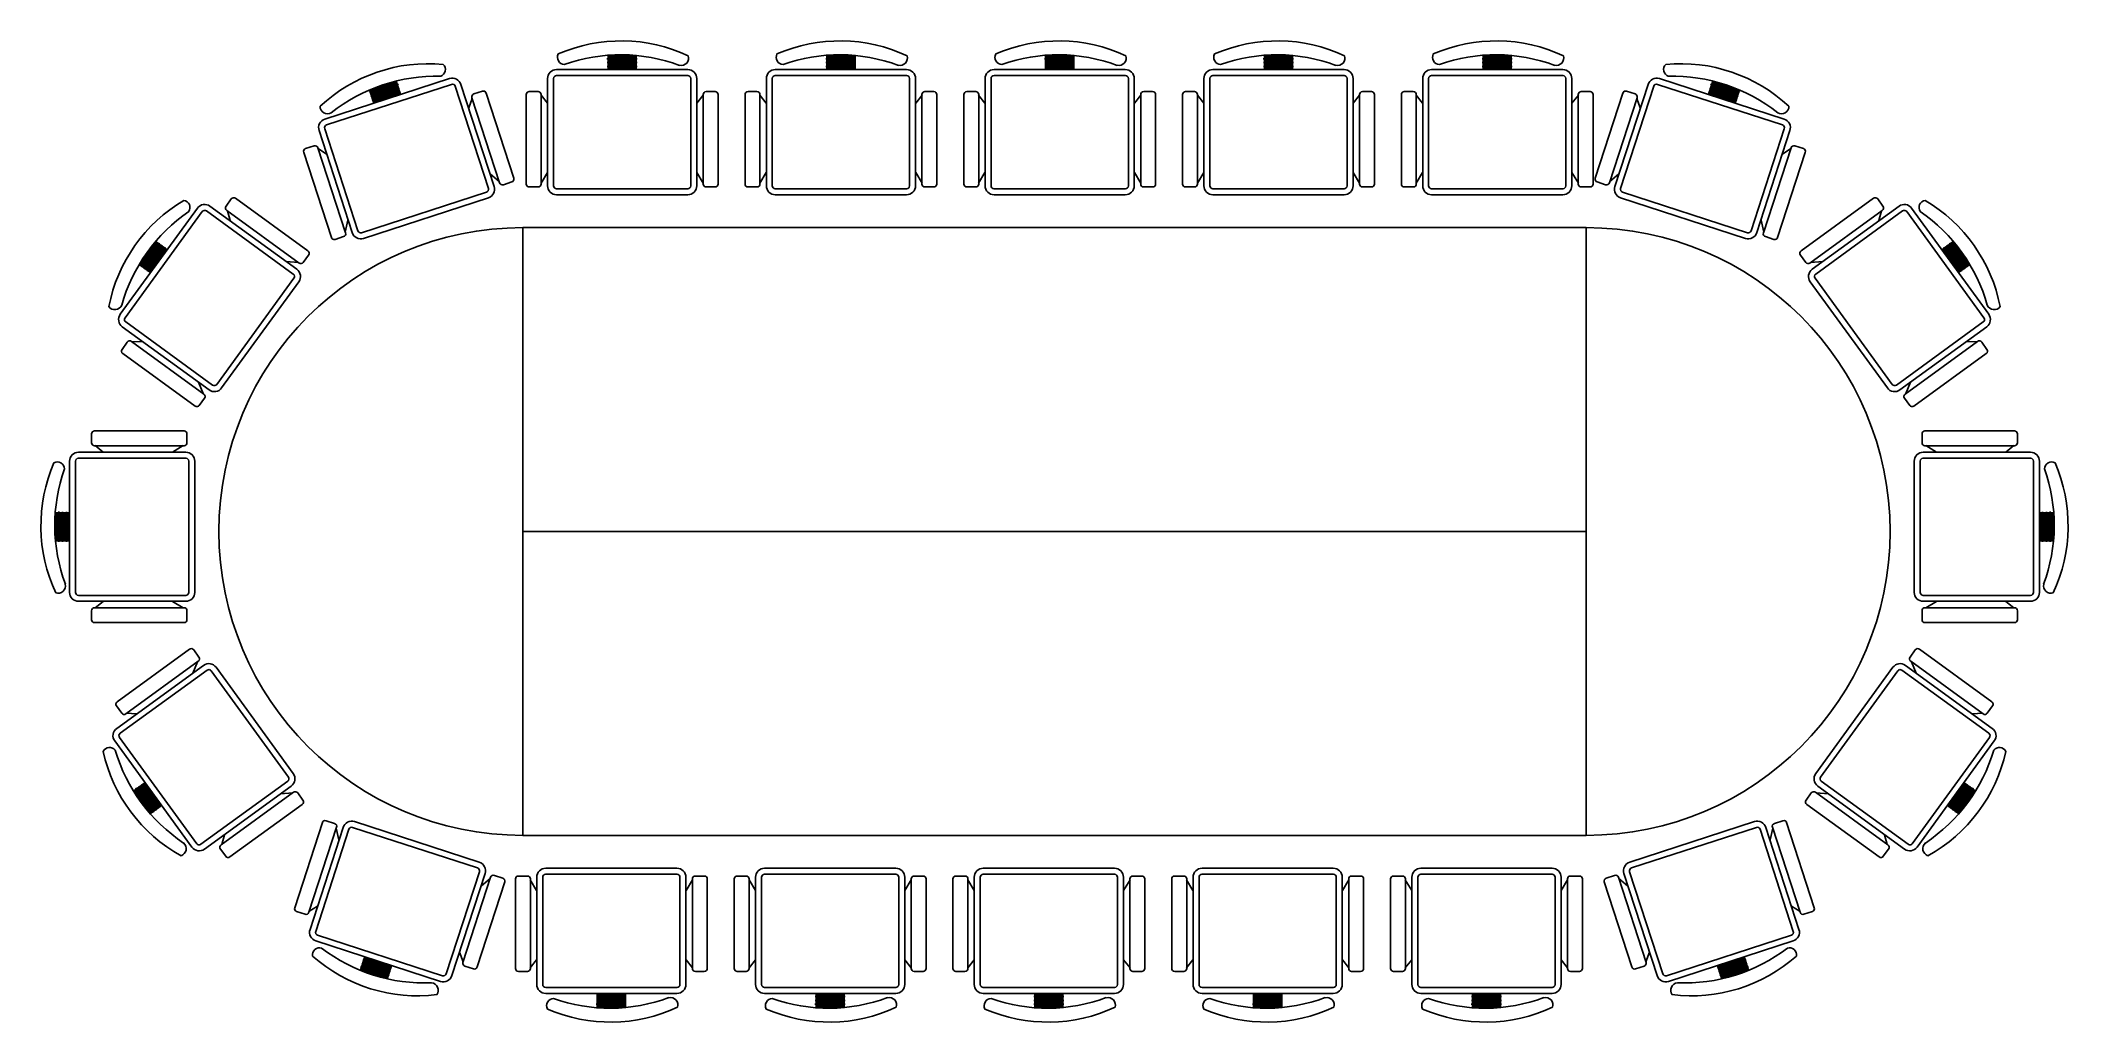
# Model space of a CAD drawing. Extents: x -3337 to 3337, y -1616 to 1616.
import ezdxf

# ---------------------------------------------------------------- set-up
doc = ezdxf.new("R2010")
doc.units = 0
doc.header["$LTSCALE"] = 20
doc.header["$MEASUREMENT"] = 0
for name, color, linetype in [('F', 5, 'CONTINUOUS'), ('FEN', 3, 'CONTINUOUS'), ('LL', 40, 'CONTINUOUS')]:
    doc.layers.add(name, color=color, linetype=linetype)

msp = doc.modelspace()

# ---------------------------------------------------------------- linework, layer by layer
at = {"layer": 'F'}
for p, q in [((1750, 1000), (-1750, 1000)), ((-1750, -1000), (-1750, 1000)), ((1750, -1000), (1750, 1000)), ((-1750, 0), (1750, 0)), ((-1750, -1000), (1750, -1000))]:
    msp.add_line(p, q, dxfattribs=at)
for centre, start, end in [((-1750, 0), 90, 270), ((1750, 0), 270, 90)]:
    msp.add_arc(centre, 1000, start, end, dxfattribs=at)
at = {"layer": 'FEN'}
for p, q in [((1750, 1000), (-1750, 1000)), ((-1750, -1000), (1750, -1000))]:
    msp.add_line(p, q, dxfattribs=at)
for centre, start, end in [((-1750, 0), 90, 270), ((1750, 0), 270, 90)]:
    msp.add_arc(centre, 1000, start, end, dxfattribs=at)
at = {"layer": 'LL', "color": 5}
for p, q in [((-1472.9, 1555), (-1373.7, 1555)), ((-1472.2, 1543.8), (-1373.7, 1543.8)), ((-752.9, 1555), (-653.7, 1555)), ((-752.2, 1543.8), (-653.7, 1543.8)), ((-32.9, 1555), (66.3, 1555)), ((-32.2, 1543.8), (66.3, 1543.8)), ((687.1, 1555), (786.3, 1555)), ((687.8, 1543.8), (786.3, 1543.8)), ((1407.1, 1555), (1506.3, 1555)), ((1407.8, 1543.8), (1506.3, 1543.8)), ((-2159.2, 1472), (-2253.6, 1441.3)), ((-1472.2, 1530.4), (-1373.7, 1530.4)), ((-752.2, 1530.4), (-653.7, 1530.4)), ((-32.2, 1530.4), (66.3, 1530.4)), ((687.8, 1530.4), (786.3, 1530.4)), ((1407.8, 1530.4), (1506.3, 1530.4)), ((2159.2, 1472), (2253.6, 1441.3)), ((-2156.3, 1461), (-2250.1, 1430.6)), ((-2152.2, 1448.3), (-2246, 1417.8)), ((-1916, 1425.5), (-1928, 1394.3)), ((-1689.8, 1435.7), (-1668.8, 1409.7)), ((-1155.9, 1435.7), (-1176.9, 1409.7)), ((-969.8, 1435.7), (-948.8, 1409.7)), ((-435.9, 1435.7), (-456.9, 1409.7)), ((-249.8, 1435.7), (-228.8, 1409.7)), ((284.1, 1435.7), (263.1, 1409.7)), ((470.2, 1435.7), (491.2, 1409.7)), ((1004.1, 1435.7), (983.1, 1409.7)), ((1190.2, 1435.7), (1211.2, 1409.7)), ((1724.1, 1435.7), (1703.1, 1409.7)), ((1916, 1425.5), (1928, 1394.3)), ((2152.2, 1448.3), (2246, 1417.8)), ((2156.3, 1461), (2250.1, 1430.6)), ((-2423.8, 1260.5), (-2395.8, 1242.3)), ((2423.8, 1260.5), (2395.8, 1242.3)), ((-1826.6, 1150.5), (-1857.3, 1176.9)), ((-1689.8, 1146.5), (-1668.8, 1181.1)), ((-1155.9, 1146.5), (-1176.9, 1181.1)), ((-969.8, 1146.5), (-948.8, 1181.1)), ((-435.9, 1146.5), (-456.9, 1181.1)), ((-249.8, 1146.5), (-228.8, 1181.1)), ((284.1, 1146.5), (263.1, 1181.1)), ((470.2, 1146.5), (491.2, 1181.1)), ((1004.1, 1146.5), (983.1, 1181.1)), ((1190.2, 1146.5), (1211.2, 1181.1)), ((1724.1, 1146.5), (1703.1, 1181.1)), ((1826.6, 1150.5), (1857.3, 1176.9)), ((-2722.2, 1055.7), (-2713.5, 1023.4)), ((-2334.5, 985.5), (-2325.2, 1024.9)), ((2334.5, 985.5), (2325.2, 1024.9)), ((2722.2, 1055.7), (2713.5, 1023.4)), ((-2946.2, 950.3), (-3004.6, 870)), ((-2937.5, 943.1), (-2995.5, 863.4)), ((-2926.7, 935.3), (-2984.6, 855.5)), ((2926.7, 935.3), (2984.6, 855.5)), ((2937.5, 943.1), (2995.5, 863.4)), ((2946.2, 950.3), (3004.6, 870)), ((-2488.2, 885.7), (-2528.6, 889)), ((2488.2, 885.7), (2528.6, 889)), ((-3036.1, 623.7), (-3002.7, 625.4)), ((3036.1, 623.7), (3002.7, 625.4)), ((-2802.1, 453.7), (-2817.7, 491)), ((2802.1, 453.7), (2817.7, 491)), ((-3157, 282.6), (-3131.1, 261.6)), ((-2867.8, 282.6), (-2902.4, 261.6)), ((2867.8, 282.6), (2902.4, 261.6)), ((3157, 282.6), (3131.1, 261.6)), ((-3276.3, 65.7), (-3276.3, -33.6)), ((-3265.1, 65), (-3265.1, -33.6)), ((-3251.7, 65), (-3251.7, -33.6)), ((3251.7, 65), (3251.7, -33.6)), ((3265.1, 65), (3265.1, -33.6)), ((3276.3, 65.7), (3276.3, -33.6)), ((-3157, -251.4), (-3131.1, -230.3)), ((-2867.8, -251.4), (-2902.4, -230.3)), ((2867.8, -251.4), (2902.4, -230.3)), ((3157, -251.4), (3131.1, -230.3)), ((-2820.5, -428.4), (-2836.1, -465.7)), ((2820.5, -428.4), (2836.1, -465.7)), ((-3054.4, -598.4), (-3021.1, -600.1)), ((3054.4, -598.4), (3021.1, -600.1)), ((-3023.5, -844), (-2965.1, -924.3)), ((-3013.9, -837.9), (-2956, -917.7)), ((-3003.1, -830.1), (-2945.2, -909.8)), ((-2506.6, -860.4), (-2547, -863.7)), ((2506.6, -860.4), (2547, -863.7)), ((3003.1, -830.1), (2945.2, -909.8)), ((3013.9, -837.9), (2956, -917.7)), ((3023.5, -844), (2965.1, -924.3)), ((-2740.6, -1030.4), (-2731.9, -998.1)), ((-2364.2, -975.8), (-2354.9, -1015.2)), ((2364.2, -975.8), (2354.9, -1015.2)), ((2740.6, -1030.4), (2731.9, -998.1)), ((-1856.4, -1140.8), (-1887.1, -1167.2)), ((-1725.4, -1146.5), (-1704.4, -1181.1)), ((-1191.4, -1146.5), (-1212.4, -1181.1)), ((-1005.4, -1146.5), (-984.4, -1181.1)), ((-471.4, -1146.5), (-492.4, -1181.1)), ((-285.4, -1146.5), (-264.4, -1181.1)), ((248.6, -1146.5), (227.6, -1181.1)), ((434.6, -1146.5), (455.6, -1181.1)), ((968.6, -1146.5), (947.6, -1181.1)), ((1154.6, -1146.5), (1175.6, -1181.1)), ((1688.6, -1146.5), (1667.6, -1181.1)), ((1856.4, -1140.8), (1887.1, -1167.2)), ((-2453.6, -1250.8), (-2425.6, -1232.6)), ((2453.6, -1250.8), (2425.6, -1232.6)), ((-1945.7, -1415.8), (-1957.7, -1384.7)), ((1945.7, -1415.8), (1957.7, -1384.7)), ((-2284.2, -1431.3), (-2189.8, -1462)), ((-2280, -1420.8), (-2186.3, -1451.3)), ((-2275.9, -1408.1), (-2182.1, -1438.6)), ((-1725.4, -1435.7), (-1704.4, -1409.7)), ((-1191.4, -1435.7), (-1212.4, -1409.7)), ((-1005.4, -1435.7), (-984.4, -1409.7)), ((-471.4, -1435.7), (-492.4, -1409.7)), ((-285.4, -1435.7), (-264.4, -1409.7)), ((248.6, -1435.7), (227.6, -1409.7)), ((434.6, -1435.7), (455.6, -1409.7)), ((968.6, -1435.7), (947.6, -1409.7)), ((1154.6, -1435.7), (1175.6, -1409.7)), ((1688.6, -1435.7), (1667.6, -1409.7)), ((2275.9, -1408.1), (2182.1, -1438.6)), ((2280, -1420.8), (2186.3, -1451.3)), ((2284.2, -1431.3), (2189.8, -1462)), ((-1507.8, -1530.4), (-1409.2, -1530.4)), ((-787.8, -1530.4), (-689.2, -1530.4)), ((-67.8, -1530.4), (30.8, -1530.4)), ((652.2, -1530.4), (750.8, -1530.4)), ((1372.2, -1530.4), (1470.8, -1530.4)), ((-1508.5, -1555), (-1409.2, -1555)), ((-1507.8, -1543.8), (-1409.2, -1543.8)), ((-788.5, -1555), (-689.2, -1555)), ((-787.8, -1543.8), (-689.2, -1543.8)), ((-68.5, -1555), (30.8, -1555)), ((-67.8, -1543.8), (30.8, -1543.8)), ((651.5, -1555), (750.8, -1555)), ((652.2, -1543.8), (750.8, -1543.8)), ((1371.5, -1555), (1470.8, -1555)), ((1372.2, -1543.8), (1470.8, -1543.8))]:
    msp.add_line(p, q, dxfattribs=at)
at = {"layer": 'LL', "color": 5, "const_width": 98.2}
for points in [[(-1422.9, 1520.4), (-1422.9, 1566.6)], [(-702.9, 1520.4), (-702.9, 1566.6)], [(17.1, 1520.4), (17.1, 1566.6)], [(737.1, 1520.4), (737.1, 1566.6)], [(1457.1, 1520.4), (1457.1, 1566.6)], [(-2196.1, 1423.5), (-2210.4, 1467.5)], [(2196.1, 1423.5), (2210.4, 1467.5)], [(-2947.6, 889.5), (-2985, 916.6)], [(2947.6, 889.5), (2985, 916.6)], [(-3241.7, 15.6), (-3287.9, 15.6)], [(3241.7, 15.6), (3287.9, 15.6)], [(-2966, -864.2), (-3003.4, -891.3)], [(2966, -864.2), (3003.4, -891.3)], [(-2225.8, -1413.9), (-2240.1, -1457.8)], [(2225.8, -1413.9), (2240.1, -1457.8)], [(-1458.4, -1520.4), (-1458.4, -1566.6)], [(-738.4, -1520.4), (-738.4, -1566.6)], [(-18.4, -1520.4), (-18.4, -1566.6)], [(701.6, -1520.4), (701.6, -1566.6)], [(1421.6, -1520.4), (1421.6, -1566.6)]]:
    msp.add_lwpolyline(points, dxfattribs=at)
at = {"layer": 'LL', "color": 5}
for points in [[(-1990.7, 1490.3), (-2401.5, 1356.8, 0.414214), (-2420.4, 1319.7), (-2311.2, 983.5, 0.414214), (-2274.1, 964.6), (-1863.2, 1098.1, 0.414214), (-1844.3, 1135.2), (-1953.6, 1471.4, 0.414214)], [(-1984.6, 1471.6), (-2395.5, 1338.1, 0.414214), (-2401.8, 1325.7), (-2292.5, 989.6, 0.414214), (-2280.2, 983.3), (-1869.3, 1116.8, 0.414214), (-1863, 1129.1), (-1972.2, 1465.3, 0.414214)], [(-1638.9, 1520.4), (-1206.9, 1520.4, -0.414214), (-1177.4, 1490.9), (-1177.4, 1137.5, -0.414214), (-1206.9, 1108), (-1638.9, 1108, -0.414214), (-1668.3, 1137.5), (-1668.3, 1490.9, -0.414214)], [(-1638.9, 1500.7), (-1206.9, 1500.7, -0.414214), (-1197, 1490.9), (-1197, 1137.5, -0.414214), (-1206.9, 1127.7), (-1638.9, 1127.7, -0.414214), (-1648.7, 1137.5), (-1648.7, 1490.9, -0.414214)], [(-918.9, 1520.4), (-486.9, 1520.4, -0.414214), (-457.4, 1490.9), (-457.4, 1137.5, -0.414214), (-486.9, 1108), (-918.9, 1108, -0.414214), (-948.3, 1137.5), (-948.3, 1490.9, -0.414214)], [(-918.9, 1500.7), (-486.9, 1500.7, -0.414214), (-477, 1490.9), (-477, 1137.5, -0.414214), (-486.9, 1127.7), (-918.9, 1127.7, -0.414214), (-928.7, 1137.5), (-928.7, 1490.9, -0.414214)], [(-198.9, 1520.4), (233.1, 1520.4, -0.414214), (262.6, 1490.9), (262.6, 1137.5, -0.414214), (233.1, 1108), (-198.9, 1108, -0.414214), (-228.3, 1137.5), (-228.3, 1490.9, -0.414214)], [(-198.9, 1500.7), (233.1, 1500.7, -0.414214), (243, 1490.9), (243, 1137.5, -0.414214), (233.1, 1127.7), (-198.9, 1127.7, -0.414214), (-208.7, 1137.5), (-208.7, 1490.9, -0.414214)], [(521.1, 1520.4), (953.1, 1520.4, -0.414214), (982.6, 1490.9), (982.6, 1137.5, -0.414214), (953.1, 1108), (521.1, 1108, -0.414214), (491.7, 1137.5), (491.7, 1490.9, -0.414214)], [(521.1, 1500.7), (953.1, 1500.7, -0.414214), (963, 1490.9), (963, 1137.5, -0.414214), (953.1, 1127.7), (521.1, 1127.7, -0.414214), (511.3, 1137.5), (511.3, 1490.9, -0.414214)], [(1241.1, 1520.4), (1673.1, 1520.4, -0.414214), (1702.6, 1490.9), (1702.6, 1137.5, -0.414214), (1673.1, 1108), (1241.1, 1108, -0.414214), (1211.7, 1137.5), (1211.7, 1490.9, -0.414214)], [(1241.1, 1500.7), (1673.1, 1500.7, -0.414214), (1683, 1490.9), (1683, 1137.5, -0.414214), (1673.1, 1127.7), (1241.1, 1127.7, -0.414214), (1231.3, 1137.5), (1231.3, 1490.9, -0.414214)], [(1990.7, 1490.3), (2401.5, 1356.8, -0.414214), (2420.4, 1319.7), (2311.2, 983.5, -0.414214), (2274.1, 964.6), (1863.2, 1098.1, -0.414214), (1844.3, 1135.2), (1953.6, 1471.4, -0.414214)], [(1984.6, 1471.6), (2395.5, 1338.1, -0.414214), (2401.8, 1325.7), (2292.5, 989.6, -0.414214), (2280.2, 983.3), (1869.3, 1116.8, -0.414214), (1863, 1129.1), (1972.2, 1465.3, -0.414214)], [(-1910.8, 1440.1), (-1882.8, 1449.2, -0.414214), (-1870.5, 1442.9), (-1779.4, 1162.7, -0.414214), (-1785.7, 1150.4), (-1813.8, 1141.3, -0.414214), (-1826.1, 1147.6), (-1917.1, 1427.7, -0.414214)], [(-1699.3, 1447.9), (-1728.7, 1447.9, 0.414214), (-1738.5, 1438.1), (-1738.5, 1143.6, 0.414214), (-1728.7, 1133.8), (-1699.3, 1133.8, 0.414214), (-1689.4, 1143.6), (-1689.4, 1438.1, 0.414214)], [(-1146.5, 1447.9), (-1117, 1447.9, -0.414214), (-1107.2, 1438.1), (-1107.2, 1143.6, -0.414214), (-1117, 1133.8), (-1146.5, 1133.8, -0.414214), (-1156.3, 1143.6), (-1156.3, 1438.1, -0.414214)], [(-979.3, 1447.9), (-1008.7, 1447.9, 0.414214), (-1018.5, 1438.1), (-1018.5, 1143.6, 0.414214), (-1008.7, 1133.8), (-979.3, 1133.8, 0.414214), (-969.4, 1143.6), (-969.4, 1438.1, 0.414214)], [(-426.5, 1447.9), (-397, 1447.9, -0.414214), (-387.2, 1438.1), (-387.2, 1143.6, -0.414214), (-397, 1133.8), (-426.5, 1133.8, -0.414214), (-436.3, 1143.6), (-436.3, 1438.1, -0.414214)], [(-259.3, 1447.9), (-288.7, 1447.9, 0.414214), (-298.5, 1438.1), (-298.5, 1143.6, 0.414214), (-288.7, 1133.8), (-259.3, 1133.8, 0.414214), (-249.4, 1143.6), (-249.4, 1438.1, 0.414214)], [(293.5, 1447.9), (323, 1447.9, -0.414214), (332.8, 1438.1), (332.8, 1143.6, -0.414214), (323, 1133.8), (293.5, 1133.8, -0.414214), (283.7, 1143.6), (283.7, 1438.1, -0.414214)], [(460.7, 1447.9), (431.3, 1447.9, 0.414214), (421.5, 1438.1), (421.5, 1143.6, 0.414214), (431.3, 1133.8), (460.7, 1133.8, 0.414214), (470.6, 1143.6), (470.6, 1438.1, 0.414214)], [(1013.5, 1447.9), (1043, 1447.9, -0.414214), (1052.8, 1438.1), (1052.8, 1143.6, -0.414214), (1043, 1133.8), (1013.5, 1133.8, -0.414214), (1003.7, 1143.6), (1003.7, 1438.1, -0.414214)], [(1180.7, 1447.9), (1151.3, 1447.9, 0.414214), (1141.5, 1438.1), (1141.5, 1143.6, 0.414214), (1151.3, 1133.8), (1180.7, 1133.8, 0.414214), (1190.6, 1143.6), (1190.6, 1438.1, 0.414214)], [(1733.5, 1447.9), (1763, 1447.9, -0.414214), (1772.8, 1438.1), (1772.8, 1143.6, -0.414214), (1763, 1133.8), (1733.5, 1133.8, -0.414214), (1723.7, 1143.6), (1723.7, 1438.1, -0.414214)], [(1910.8, 1440.1), (1882.8, 1449.2, 0.414214), (1870.5, 1442.9), (1779.4, 1162.7, 0.414214), (1785.7, 1150.4), (1813.8, 1141.3, 0.414214), (1826.1, 1147.6), (1917.1, 1427.7, 0.414214)], [(-2436.6, 1269.2), (-2464.6, 1260.1, 0.414214), (-2470.9, 1247.8), (-2379.9, 967.6, 0.414214), (-2367.5, 961.3), (-2339.5, 970.4, 0.414214), (-2333.2, 982.8), (-2424.2, 1262.9, 0.414214)], [(2436.6, 1269.2), (2464.6, 1260.1, -0.414214), (2470.9, 1247.8), (2379.9, 967.6, -0.414214), (2367.5, 961.3), (2339.5, 970.4, -0.414214), (2333.2, 982.8), (2424.2, 1262.9, -0.414214)], [(-2820.7, 1064.2), (-3074.6, 714.7, 0.414214), (-3068.1, 673.6), (-2782.1, 465.8, 0.414214), (-2741, 472.3), (-2487.1, 821.8, 0.414214), (-2493.6, 863), (-2779.5, 1070.7, 0.414214)], [(-2726.6, 1070.5), (-2709.3, 1094.3, -0.414214), (-2695.5, 1096.5), (-2457.2, 923.4, -0.414214), (-2455.1, 909.6), (-2472.4, 885.8, -0.414214), (-2486.1, 883.6), (-2724.4, 1056.8, -0.414214)], [(2726.6, 1070.5), (2709.3, 1094.3, 0.414214), (2695.5, 1096.5), (2457.2, 923.4, 0.414214), (2455.1, 909.6), (2472.4, 885.8, 0.414214), (2486.1, 883.6), (2724.4, 1056.8, 0.414214)], [(2820.7, 1064.2), (3074.6, 714.7, -0.414214), (3068.1, 673.6), (2782.1, 465.8, -0.414214), (2741, 472.3), (2487.1, 821.8, -0.414214), (2493.6, 863), (2779.5, 1070.7, -0.414214)], [(-2804.8, 1052.7), (-3058.7, 703.2, 0.414214), (-3056.5, 689.5), (-2770.6, 481.7, 0.414214), (-2756.9, 483.9), (-2502.9, 833.4, 0.414214), (-2505.1, 847.1), (-2791.1, 1054.8, 0.414214)], [(2804.8, 1052.7), (3058.7, 703.2, -0.414214), (3056.5, 689.5), (2770.6, 481.7, -0.414214), (2756.9, 483.9), (2502.9, 833.4, -0.414214), (2505.1, 847.1), (2791.1, 1054.8, -0.414214)], [(-3051.5, 623.3), (-3068.8, 599.4, 0.414214), (-3066.6, 585.7), (-2828.3, 412.6, 0.414214), (-2814.6, 414.8), (-2797.3, 438.6, 0.414214), (-2799.5, 452.3), (-3037.8, 625.4, 0.414214)], [(3051.5, 623.3), (3068.8, 599.4, -0.414214), (3066.6, 585.7), (2828.3, 412.6, -0.414214), (2814.6, 414.8), (2797.3, 438.6, -0.414214), (2799.5, 452.3), (3037.8, 625.4, -0.414214)], [(-3169.3, 292), (-3169.3, 321.5, -0.414214), (-3159.5, 331.3), (-2864.9, 331.3, -0.414214), (-2855.1, 321.5), (-2855.1, 292, -0.414214), (-2864.9, 282.2), (-3159.5, 282.2, -0.414214)], [(3169.3, 292), (3169.3, 321.5, 0.414214), (3159.5, 331.3), (2864.9, 331.3, 0.414214), (2855.1, 321.5), (2855.1, 292, 0.414214), (2864.9, 282.2), (3159.5, 282.2, 0.414214)], [(-3241.7, 231.6), (-3241.7, -200.4, 0.414214), (-3212.3, -229.8), (-2858.8, -229.8, 0.414214), (-2829.3, -200.4), (-2829.3, 231.6, 0.414214), (-2858.8, 261.1), (-3212.3, 261.1, 0.414214)], [(-3222.1, 231.6), (-3222.1, -200.4, 0.414214), (-3212.3, -210.2), (-2858.8, -210.2, 0.414214), (-2849, -200.4), (-2849, 231.6, 0.414214), (-2858.8, 241.5), (-3212.3, 241.5, 0.414214)], [(3241.7, 231.6), (3241.7, -200.4, -0.414214), (3212.3, -229.8), (2858.8, -229.8, -0.414214), (2829.3, -200.4), (2829.3, 231.6, -0.414214), (2858.8, 261.1), (3212.3, 261.1, -0.414214)], [(3222.1, 231.6), (3222.1, -200.4, -0.414214), (3212.3, -210.2), (2858.8, -210.2, -0.414214), (2849, -200.4), (2849, 231.6, -0.414214), (2858.8, 241.5), (3212.3, 241.5, -0.414214)], [(-3169.3, -260.8), (-3169.3, -290.2, 0.414214), (-3159.5, -300), (-2864.9, -300, 0.414214), (-2855.1, -290.2), (-2855.1, -260.8, 0.414214), (-2864.9, -250.9), (-3159.5, -250.9, 0.414214)], [(3169.3, -260.8), (3169.3, -290.2, -0.414214), (3159.5, -300), (2864.9, -300, -0.414214), (2855.1, -290.2), (2855.1, -260.8, -0.414214), (2864.9, -250.9), (3159.5, -250.9, -0.414214)], [(-3069.9, -598), (-3087.2, -574.1, -0.414214), (-3085, -560.4), (-2846.7, -387.3, -0.414214), (-2833, -389.5), (-2815.7, -413.3, -0.414214), (-2817.9, -427), (-3056.2, -600.1, -0.414214)], [(3069.9, -598), (3087.2, -574.1, 0.414214), (3085, -560.4), (2846.7, -387.3, 0.414214), (2833, -389.5), (2815.7, -413.3, 0.414214), (2817.9, -427), (3056.2, -600.1, 0.414214)], [(-3093, -689.4), (-2839, -1038.9, 0.414214), (-2797.9, -1045.4), (-2512, -837.7, 0.414214), (-2505.4, -796.5), (-2759.4, -447, 0.414214), (-2800.5, -440.5), (-3086.5, -648.3, 0.414214)], [(-3077.1, -677.9), (-2823.2, -1027.4, 0.414214), (-2809.4, -1029.5), (-2523.5, -821.8, 0.414214), (-2521.3, -808.1), (-2775.2, -458.6, 0.414214), (-2789, -456.4), (-3074.9, -664.2, 0.414214)], [(3093, -689.4), (2839, -1038.9, -0.414214), (2797.9, -1045.4), (2512, -837.7, -0.414214), (2505.4, -796.5), (2759.4, -447, -0.414214), (2800.5, -440.5), (3086.5, -648.3, -0.414214)], [(3077.1, -677.9), (2823.2, -1027.4, -0.414214), (2809.4, -1029.5), (2523.5, -821.8, -0.414214), (2521.3, -808.1), (2775.2, -458.6, -0.414214), (2789, -456.4), (3074.9, -664.2, -0.414214)], [(-2744.9, -1045.2), (-2727.6, -1069, 0.414214), (-2713.9, -1071.2), (-2475.6, -898.1, 0.414214), (-2473.5, -884.4), (-2490.8, -860.5, 0.414214), (-2504.5, -858.3), (-2742.8, -1031.5, 0.414214)], [(2744.9, -1045.2), (2727.6, -1069, -0.414214), (2713.9, -1071.2), (2475.6, -898.1, -0.414214), (2473.5, -884.4), (2490.8, -860.5, -0.414214), (2504.5, -858.3), (2742.8, -1031.5, -0.414214)], [(-2466.3, -1259.6), (-2494.3, -1250.5, -0.414214), (-2500.6, -1238.1), (-2409.6, -958, -0.414214), (-2397.2, -951.7), (-2369.2, -960.8, -0.414214), (-2362.9, -973.1), (-2453.9, -1253.3, -0.414214)], [(-2431.3, -1347.1), (-2020.4, -1480.6, 0.414214), (-1983.3, -1461.7), (-1874.1, -1125.6, 0.414214), (-1893, -1088.4), (-2303.8, -954.9, 0.414214), (-2341, -973.9), (-2450.2, -1310, 0.414214)], [(-2425.2, -1328.4), (-2014.3, -1461.9, 0.414214), (-2002, -1455.6), (-1892.7, -1119.5, 0.414214), (-1899, -1107.1), (-2309.9, -973.6, 0.414214), (-2322.3, -979.9), (-2431.5, -1316.1, 0.414214)], [(2431.3, -1347.1), (2020.4, -1480.6, -0.414214), (1983.3, -1461.7), (1874.1, -1125.6, -0.414214), (1893, -1088.4), (2303.8, -954.9, -0.414214), (2341, -973.9), (2450.2, -1310, -0.414214)], [(2425.2, -1328.4), (2014.3, -1461.9, -0.414214), (2002, -1455.6), (1892.7, -1119.5, -0.414214), (1899, -1107.1), (2309.9, -973.6, -0.414214), (2322.3, -979.9), (2431.5, -1316.1, -0.414214)], [(2466.3, -1259.6), (2494.3, -1250.5, 0.414214), (2500.6, -1238.1), (2409.6, -958, 0.414214), (2397.2, -951.7), (2369.2, -960.8, 0.414214), (2362.9, -973.1), (2453.9, -1253.3, 0.414214)], [(-1940.6, -1430.4), (-1912.6, -1439.5, 0.414214), (-1900.2, -1433.2), (-1809.2, -1153.1, 0.414214), (-1815.5, -1140.7), (-1843.5, -1131.6, 0.414214), (-1855.9, -1137.9), (-1946.9, -1418, 0.414214)], [(-1734.8, -1447.9), (-1764.3, -1447.9, -0.414214), (-1774.1, -1438.1), (-1774.1, -1143.6, -0.414214), (-1764.3, -1133.8), (-1734.8, -1133.8, -0.414214), (-1725, -1143.6), (-1725, -1438.1, -0.414214)], [(-1674.4, -1520.4), (-1242.4, -1520.4, 0.414214), (-1213, -1490.9), (-1213, -1137.5, 0.414214), (-1242.4, -1108), (-1674.4, -1108, 0.414214), (-1703.9, -1137.5), (-1703.9, -1490.9, 0.414214)], [(-1674.4, -1500.7), (-1242.4, -1500.7, 0.414214), (-1232.6, -1490.9), (-1232.6, -1137.5, 0.414214), (-1242.4, -1127.7), (-1674.4, -1127.7, 0.414214), (-1684.2, -1137.5), (-1684.2, -1490.9, 0.414214)], [(-1182, -1447.9), (-1152.6, -1447.9, 0.414214), (-1142.7, -1438.1), (-1142.7, -1143.6, 0.414214), (-1152.6, -1133.8), (-1182, -1133.8, 0.414214), (-1191.8, -1143.6), (-1191.8, -1438.1, 0.414214)], [(-1014.8, -1447.9), (-1044.3, -1447.9, -0.414214), (-1054.1, -1438.1), (-1054.1, -1143.6, -0.414214), (-1044.3, -1133.8), (-1014.8, -1133.8, -0.414214), (-1005, -1143.6), (-1005, -1438.1, -0.414214)], [(-954.4, -1520.4), (-522.4, -1520.4, 0.414214), (-493, -1490.9), (-493, -1137.5, 0.414214), (-522.4, -1108), (-954.4, -1108, 0.414214), (-983.9, -1137.5), (-983.9, -1490.9, 0.414214)], [(-954.4, -1500.7), (-522.4, -1500.7, 0.414214), (-512.6, -1490.9), (-512.6, -1137.5, 0.414214), (-522.4, -1127.7), (-954.4, -1127.7, 0.414214), (-964.2, -1137.5), (-964.2, -1490.9, 0.414214)], [(-462, -1447.9), (-432.6, -1447.9, 0.414214), (-422.7, -1438.1), (-422.7, -1143.6, 0.414214), (-432.6, -1133.8), (-462, -1133.8, 0.414214), (-471.8, -1143.6), (-471.8, -1438.1, 0.414214)], [(-294.8, -1447.9), (-324.3, -1447.9, -0.414214), (-334.1, -1438.1), (-334.1, -1143.6, -0.414214), (-324.3, -1133.8), (-294.8, -1133.8, -0.414214), (-285, -1143.6), (-285, -1438.1, -0.414214)], [(-234.4, -1520.4), (197.6, -1520.4, 0.414214), (227, -1490.9), (227, -1137.5, 0.414214), (197.6, -1108), (-234.4, -1108, 0.414214), (-263.9, -1137.5), (-263.9, -1490.9, 0.414214)], [(-234.4, -1500.7), (197.6, -1500.7, 0.414214), (207.4, -1490.9), (207.4, -1137.5, 0.414214), (197.6, -1127.7), (-234.4, -1127.7, 0.414214), (-244.2, -1137.5), (-244.2, -1490.9, 0.414214)], [(258, -1447.9), (287.4, -1447.9, 0.414214), (297.3, -1438.1), (297.3, -1143.6, 0.414214), (287.4, -1133.8), (258, -1133.8, 0.414214), (248.2, -1143.6), (248.2, -1438.1, 0.414214)], [(425.2, -1447.9), (395.7, -1447.9, -0.414214), (385.9, -1438.1), (385.9, -1143.6, -0.414214), (395.7, -1133.8), (425.2, -1133.8, -0.414214), (435, -1143.6), (435, -1438.1, -0.414214)], [(485.6, -1520.4), (917.6, -1520.4, 0.414214), (947, -1490.9), (947, -1137.5, 0.414214), (917.6, -1108), (485.6, -1108, 0.414214), (456.1, -1137.5), (456.1, -1490.9, 0.414214)], [(485.6, -1500.7), (917.6, -1500.7, 0.414214), (927.4, -1490.9), (927.4, -1137.5, 0.414214), (917.6, -1127.7), (485.6, -1127.7, 0.414214), (475.8, -1137.5), (475.8, -1490.9, 0.414214)], [(978, -1447.9), (1007.4, -1447.9, 0.414214), (1017.3, -1438.1), (1017.3, -1143.6, 0.414214), (1007.4, -1133.8), (978, -1133.8, 0.414214), (968.2, -1143.6), (968.2, -1438.1, 0.414214)], [(1145.2, -1447.9), (1115.7, -1447.9, -0.414214), (1105.9, -1438.1), (1105.9, -1143.6, -0.414214), (1115.7, -1133.8), (1145.2, -1133.8, -0.414214), (1155, -1143.6), (1155, -1438.1, -0.414214)], [(1205.6, -1520.4), (1637.6, -1520.4, 0.414214), (1667, -1490.9), (1667, -1137.5, 0.414214), (1637.6, -1108), (1205.6, -1108, 0.414214), (1176.1, -1137.5), (1176.1, -1490.9, 0.414214)], [(1205.6, -1500.7), (1637.6, -1500.7, 0.414214), (1647.4, -1490.9), (1647.4, -1137.5, 0.414214), (1637.6, -1127.7), (1205.6, -1127.7, 0.414214), (1195.8, -1137.5), (1195.8, -1490.9, 0.414214)], [(1698, -1447.9), (1727.4, -1447.9, 0.414214), (1737.3, -1438.1), (1737.3, -1143.6, 0.414214), (1727.4, -1133.8), (1698, -1133.8, 0.414214), (1688.2, -1143.6), (1688.2, -1438.1, 0.414214)], [(1940.6, -1430.4), (1912.6, -1439.5, -0.414214), (1900.2, -1433.2), (1809.2, -1153.1, -0.414214), (1815.5, -1140.7), (1843.5, -1131.6, -0.414214), (1855.9, -1137.9), (1946.9, -1418, -0.414214)]]:
    msp.add_lwpolyline(points, format="xyb", close=True, dxfattribs=at)
for centre, radius, start, end in [((-1425.6, 1092.6), 522, 65.0156, 113.44692), ((-705.6, 1092.6), 522, 65.0156, 113.44692), ((14.4, 1092.6), 522, 65.0156, 113.44692), ((734.4, 1092.6), 522, 65.0156, 113.44692), ((1454.4, 1092.6), 522, 65.0156, 113.44692), ((-2061.3, 1017.5), 522, 84.55308, 132.9844), ((-2028.2, 1520.3), 23.6, 289.93544, 45.53268), ((-1612.4, 1560.6), 23.6, 152.46732, 268.06456), ((-1427.5, 1012.8), 556.1, 69.62367, 109.50859), ((-1228.6, 1558.2), 24.6, 257.62575, 17.80474), ((-892.4, 1560.6), 23.6, 152.46732, 268.06456), ((-707.5, 1012.8), 556.1, 69.62367, 109.50859), ((-508.6, 1558.2), 24.6, 257.62575, 17.80474), ((-172.4, 1560.6), 23.6, 152.46732, 268.06456), ((12.5, 1012.8), 556.1, 69.62367, 109.50859), ((211.4, 1558.2), 24.6, 257.62575, 17.80474), ((547.6, 1560.6), 23.6, 152.46732, 268.06456), ((732.5, 1012.8), 556.1, 69.62367, 109.50859), ((931.4, 1558.2), 24.6, 257.62575, 17.80474), ((1267.6, 1560.6), 23.6, 152.46732, 268.06456), ((1452.5, 1012.8), 556.1, 69.62367, 109.50859), ((1651.4, 1558.2), 24.6, 257.62575, 17.80474), ((2028.2, 1520.3), 23.6, 134.46732, 250.06456), ((2061.3, 1017.5), 522, 47.0156, 95.44692), ((-2034.8, 942.2), 556.1, 88.49141, 128.37633), ((2034.8, 942.2), 556.1, 51.62367, 91.50859), ((-2392.5, 1399.5), 24.6, 180.19526, 300.37425), ((2392.5, 1399.5), 24.6, 239.62575, 359.80474), ((-2599.9, 640.2), 522, 120.55308, 168.9844), ((-2868.7, 1066.4), 23.6, 325.93544, 81.53268), ((2868.7, 1066.4), 23.6, 98.46732, 214.06456), ((2599.9, 640.2), 522, 11.0156, 59.44692), ((-2534.3, 594.9), 556.1, 124.49141, 164.37633), ((2534.3, 594.9), 556.1, 15.62367, 55.50859), ((-3092.4, 754.5), 24.6, 216.19526, 336.37425), ((3092.4, 754.5), 24.6, 203.62575, 323.80474), ((-2813.9, 18.4), 522, 156.55308, 204.9844), ((-3281.9, 205.2), 23.6, 1.93544, 117.53268), ((-2734.1, 20.3), 556.1, 160.49141, 200.37633), ((2734.1, 20.3), 556.1, 339.62367, 19.50859), ((3281.9, 205.2), 23.6, 62.46732, 178.06456), ((2813.9, 18.4), 522, 335.0156, 23.44692), ((-3279.5, -178.6), 24.6, 252.19526, 12.37425), ((3279.5, -178.6), 24.6, 167.62575, 287.80474), ((-3109.9, -734.4), 23.6, 37.93544, 153.53268), ((-2621.5, -610.5), 522, 192.55308, 240.9844), ((-2558.1, -562.1), 556.1, 196.49141, 236.37633), ((2558.1, -562.1), 556.1, 303.62367, 343.50859), ((2621.5, -610.5), 522, 299.0156, 347.44692), ((3109.9, -734.4), 23.6, 26.46732, 142.06456), ((-2882.4, -1043.5), 24.6, 288.19526, 48.37425), ((2882.4, -1043.5), 24.6, 131.62575, 251.80474), ((-2418.5, -1393.5), 23.6, 73.93544, 189.53268), ((-2096.3, -1006.1), 522, 228.55308, 276.9844), ((-2073.4, -929.7), 556.1, 232.49141, 272.37633), ((2096.3, -1006.1), 522, 263.0156, 311.44692), ((2073.4, -929.7), 556.1, 267.62367, 307.50859), ((2418.5, -1393.5), 23.6, 350.46732, 106.06456), ((-2052.8, -1509.9), 24.6, 324.19526, 84.37425), ((-1463.1, -1012.8), 556.1, 250.49141, 290.37633), ((-1264.1, -1558.2), 24.6, 342.19526, 102.37425), ((-743.1, -1012.8), 556.1, 250.49141, 290.37633), ((-544.1, -1558.2), 24.6, 342.19526, 102.37425), ((-23.1, -1012.8), 556.1, 250.49141, 290.37633), ((175.9, -1558.2), 24.6, 342.19526, 102.37425), ((696.9, -1012.8), 556.1, 250.49141, 290.37633), ((895.9, -1558.2), 24.6, 342.19526, 102.37425), ((1416.9, -1012.8), 556.1, 250.49141, 290.37633), ((1615.9, -1558.2), 24.6, 342.19526, 102.37425), ((2052.8, -1509.9), 24.6, 95.62575, 215.80474), ((-1648, -1560.6), 23.6, 91.93544, 207.53268), ((-1461.2, -1092.6), 522, 246.55308, 294.9844), ((-928, -1560.6), 23.6, 91.93544, 207.53268), ((-741.2, -1092.6), 522, 246.55308, 294.9844), ((-208, -1560.6), 23.6, 91.93544, 207.53268), ((-21.2, -1092.6), 522, 246.55308, 294.9844), ((512, -1560.6), 23.6, 91.93544, 207.53268), ((698.8, -1092.6), 522, 246.55308, 294.9844), ((1232, -1560.6), 23.6, 91.93544, 207.53268), ((1418.8, -1092.6), 522, 246.55308, 294.9844)]:
    msp.add_arc(centre, radius, start, end, dxfattribs=at)

doc.saveas('drawing.dxf')
